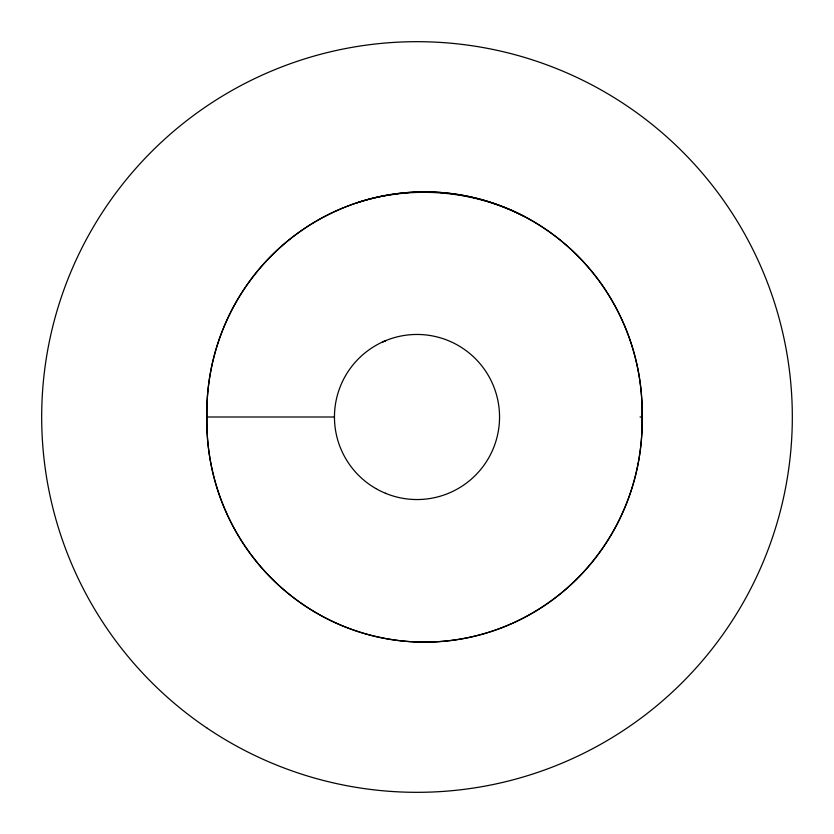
<?xml version="1.0" encoding="UTF-8"?>
<svg xmlns="http://www.w3.org/2000/svg" width="834" height="834" viewBox="0 0 834 834"><rect width="100%" height="100%" fill="white"/><g stroke="black" fill="none" stroke-linecap="round" stroke-linejoin="round"><path stroke-width="1.25" d="M384.505 341.242L386.205 340.512M384.14 341.398L385.412 340.741L382.337 342.201M356.452 202.954C411.516 184.981 472.961 189.996 524.44 216.538M206.884 417A220.864 217.653 -90 0 0 424.506 642.117A220.864 217.653 -90 0 0 642.117 417A220.864 217.653 -90 0 0 424.506 191.883A220.864 217.653 -90 0 0 206.884 417A220.864 217.653 90 0 0 424.506 642.117A220.864 217.653 90 0 0 642.117 417A220.864 217.653 90 0 0 424.506 191.883A220.864 217.653 90 0 0 206.884 417L334.455 417M640.043 417L642.117 417M385.412 493.259L386.194 493.519M375.727 488.484A82.545 82.545 0 0 0 499.545 417A82.545 82.545 0 0 0 375.727 345.516A82.545 82.545 0 0 0 375.727 488.484M207.239 728.228A375.31 375.31 0 0 0 791.414 443.052A375.31 375.31 0 0 0 252.358 79.73A375.31 375.31 0 0 0 207.239 728.228"/></g></svg>
